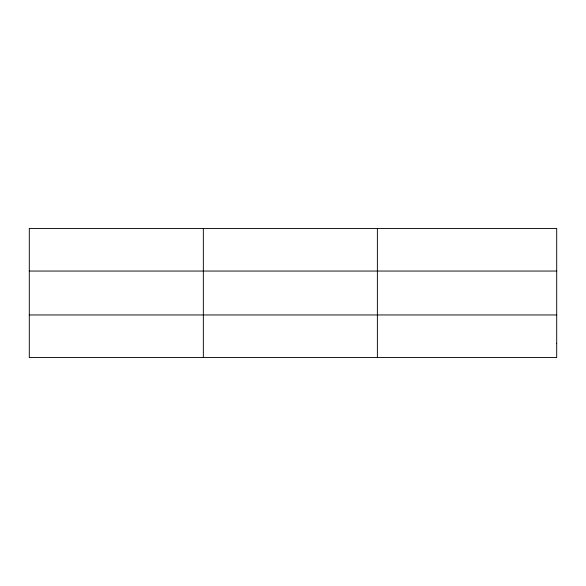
<?xml version="1.0" encoding="UTF-8"?>
<svg xmlns="http://www.w3.org/2000/svg" width="586" height="586" viewBox="0 0 586 586"><rect width="100%" height="100%" fill="white"/><g stroke="black" fill="none" stroke-linecap="round" stroke-linejoin="round"><path stroke-width="0.88" d="M203.342 357.563L203.342 228.437M377.384 357.563L377.384 228.437M29.3 271.047L556.7 271.047M29.3 314.953L556.7 314.953M556.7 343.359L556.7 357.563L29.3 357.563L29.3 228.437L556.7 228.437L556.7 343.359"/></g></svg>
